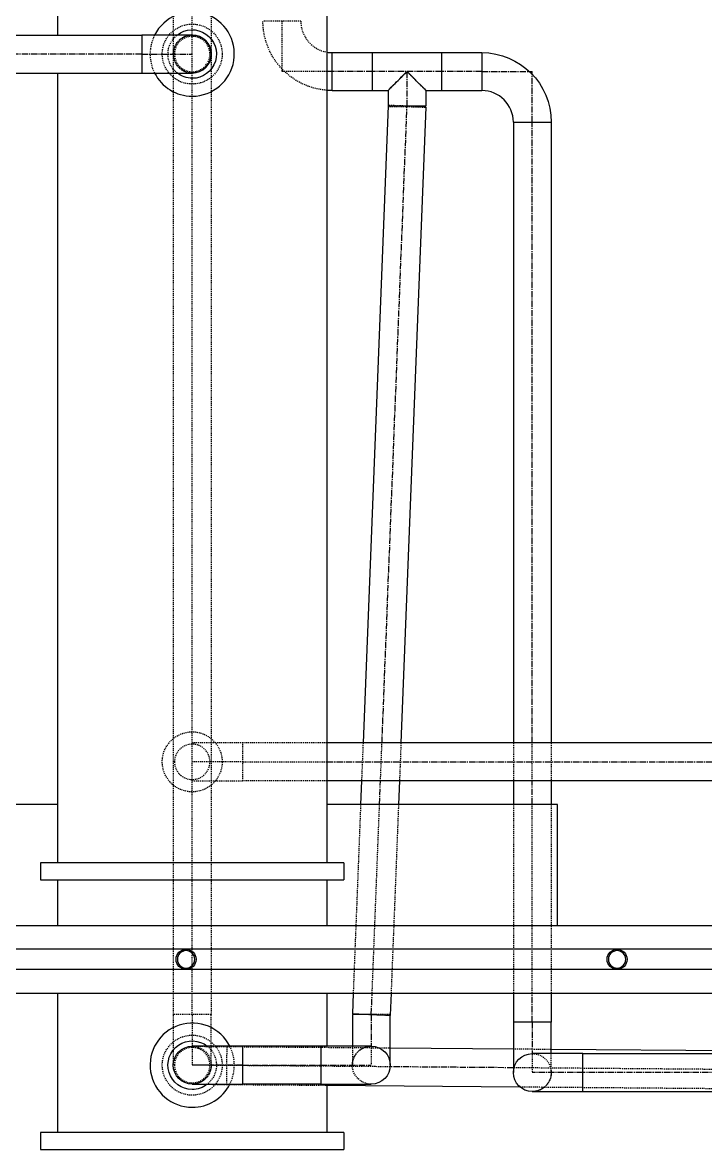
# Model space of a CAD drawing. Header units: inches. Extents: x -253 to 1500, y -183 to 1800.
# Drawn here: x 5.8 to 86.9, y -22.6 to 111.2 of the extents above; entities that cross this region are included whole.
import ezdxf

# ---------------------------------------------------------------- set-up
doc = ezdxf.new("R2010")
doc.units = ezdxf.units.IN
doc.header["$MEASUREMENT"] = 0
doc.linetypes.add('CENTER2', pattern=[1.125, 0.75, -0.125, 0.125, -0.125])
doc.linetypes.add('HIDDEN2', pattern=[0.1875, 0.125, -0.0625])
for name, color, linetype in [('Top (Plan) View-CENTER', 1, 'CENTER2'), ('Top (Plan) View-EQUIP', 3, 'Continuous'), ('Top (Plan) View-HIDDEN', 7, 'HIDDEN2'), ('Top (Plan) View-MISC', 7, 'Continuous'), ('Top (Plan) View-PIPING', 5, 'Continuous'), ('Top (Plan) View-STEEL', 9, 'Continuous')]:
    doc.layers.add(name, color=color, linetype=linetype)

# ---------------------------------------------------------------- blocks, each defined once
blk = doc.blocks.new('*U27')
at = {"layer": 'Top (Plan) View-CENTER'}
for p, q in [((-4.01, 107.44), (-50.84, 107.44)), ((19.92, 107.44), (4.01, 107.44))]:
    blk.add_line(p, q, dxfattribs=at)
at = {"layer": 'Top (Plan) View-HIDDEN'}
for p, q in [((-4.01, 109.69), (4.01, 109.69)), ((4.01, 107.44), (-4.01, 107.44)), ((-4.01, 105.19), (4.01, 105.19))]:
    blk.add_line(p, q, dxfattribs=at)
at = {"layer": 'Top (Plan) View-PIPING', "color": 0, "linetype": 'ByBlock', "lineweight": -2}
for p, q in [((-50.84, 107.44), (-50.84, 109.69)), ((-50.84, 109.69), (-4.01, 109.69)), ((4.01, 109.69), (19.92, 109.69)), ((19.92, 109.69), (19.92, 107.44)), ((-50.84, 105.19), (-50.84, 107.44)), ((19.92, 107.44), (19.92, 105.19)), ((-50.84, 105.19), (-4.01, 105.19)), ((4.01, 105.19), (19.92, 105.19))]:
    blk.add_line(p, q, dxfattribs=at)
blk = doc.blocks.new('*U43')
at = {"layer": 'Top (Plan) View-STEEL', "color": 0, "linetype": 'ByBlock', "lineweight": -2}
for p, q in [((238.81, 1.19), (-34.81, 1.19)), ((240, -1.19), (-36, -1.19))]:
    blk.add_line(p, q, dxfattribs=at)
for centre in [(25.19, 0), (76.38, 0)]:
    blk.add_circle(centre, 1.19, dxfattribs=at)
at = {"layer": 'Top (Plan) View-STEEL', "color": 0, "linetype": 'ByBlock', "lineweight": -2, "extrusion": (0, 0, -1)}
for centre in [(-25.19, 0), (-76.38, 0)]:
    blk.add_circle(centre, 1.03, dxfattribs=at)
blk = doc.blocks.new('*U62')
at = {"layer": 'Top (Plan) View-MISC', "color": 0, "linetype": 'ByBlock', "lineweight": -2}
for p, q in [((-17.46, 18.38), (-17.46, 2)), ((-4.01, 18.38), (-17.46, 18.38)), ((9.92, 18.38), (4.01, 18.38)), ((69.3, 18.38), (41.92, 18.38)), ((69.3, 4.01), (69.3, 18.38))]:
    blk.add_line(p, q, dxfattribs=at)
blk = doc.blocks.new('*U66')
at = {"layer": 'Top (Plan) View-STEEL', "color": 0, "linetype": 'ByBlock', "lineweight": -2}
for p, q in [((-5.95, 4.01), (196.89, 4.01)), ((-5.95, -4.01), (192.79, -4.01))]:
    blk.add_line(p, q, dxfattribs=at)
blk = doc.blocks.new('*U85')
at = {"layer": 'Top (Plan) View-EQUIP', "color": 0, "linetype": 'ByBlock', "lineweight": -2}
for p, q in [((9.92, 131.44), (9.92, 109.69)), ((41.92, 131.44), (41.92, 11.44)), ((9.92, 105.19), (9.92, 11.44)), ((43.92, 11.44), (7.92, 11.44)), ((7.92, 11.44), (7.92, 9.44)), ((43.92, 11.44), (43.92, 9.44)), ((7.92, 9.44), (43.92, 9.44)), ((9.92, 9.44), (9.92, 4.01)), ((41.92, 9.44), (41.92, 4.01)), ((9.92, -4.01), (9.92, -20.56)), ((41.92, -4.01), (41.92, -10.31)), ((41.92, -14.81), (41.92, -20.56)), ((43.92, -20.56), (7.92, -20.56)), ((7.92, -20.56), (7.92, -22.56)), ((43.92, -20.56), (43.92, -22.56)), ((7.92, -22.56), (43.92, -22.56))]:
    blk.add_line(p, q, dxfattribs=at)
blk = doc.blocks.new('*U86')
at = {"layer": 'Top (Plan) View-CENTER'}
blk.add_line((19.92, 107.44), (25.92, 107.44), dxfattribs=at)
at = {"layer": 'Top (Plan) View-HIDDEN', "extrusion": (0, 0, -1)}
for start, end in [(0, 90), (270, 0)]:
    blk.add_arc((-25.92, 107.44), 2.25, start, end, dxfattribs=at)
at = {"layer": 'Top (Plan) View-PIPING', "color": 0, "linetype": 'ByBlock', "lineweight": -2}
for p, q in [((19.92, 109.69), (19.92, 105.19)), ((25.92, 109.69), (19.92, 109.69)), ((19.92, 105.19), (25.92, 105.19))]:
    blk.add_line(p, q, dxfattribs=at)
at = {"layer": 'Top (Plan) View-PIPING', "color": 0, "linetype": 'ByBlock', "lineweight": -2, "extrusion": (0, 0, -1)}
blk.add_arc((-25.92, 107.44), 2.25, 90, 270, dxfattribs=at)
blk = doc.blocks.new('*U87')
at = {"layer": 'Top (Plan) View-HIDDEN', "extrusion": (0, 0, -1)}
blk.add_arc((-25.92, -12.56), 2.88, 128.5, 231.5, dxfattribs=at)
at = {"layer": 'Top (Plan) View-HIDDEN'}
blk.add_arc((25.92, -12.56), 5, 333.2563, 26.7437, dxfattribs=at)
at = {"layer": 'Top (Plan) View-PIPING', "color": 0, "linetype": 'ByBlock', "lineweight": -2}
for start, end in [(26.7437, 270), (270, 333.2563)]:
    blk.add_arc((25.92, -12.56), 5, start, end, dxfattribs=at)
at = {"layer": 'Top (Plan) View-PIPING', "color": 0, "linetype": 'ByBlock', "lineweight": -2, "extrusion": (0, 0, -1)}
for start, end in [(270, 128.5), (231.5, 270)]:
    blk.add_arc((-25.92, -12.56), 2.88, start, end, dxfattribs=at)
blk = doc.blocks.new('*U88')
at = {"layer": 'Top (Plan) View-HIDDEN'}
for radius, start, end in [(5, 153.2563, 206.7437), (2.25, 90, 270)]:
    blk.add_arc((25.92, 107.44), radius, start, end, dxfattribs=at)
at = {"layer": 'Top (Plan) View-HIDDEN', "extrusion": (0, 0, -1)}
blk.add_arc((-25.92, 107.44), 2.88, 308.5, 51.5, dxfattribs=at)
at = {"layer": 'Top (Plan) View-PIPING', "color": 0, "linetype": 'ByBlock', "lineweight": -2}
for radius, start, end in [(5, 270, 153.2563), (2.25, 270, 90), (5, 206.7437, 270)]:
    blk.add_arc((25.92, 107.44), radius, start, end, dxfattribs=at)
at = {"layer": 'Top (Plan) View-PIPING', "color": 0, "linetype": 'ByBlock', "lineweight": -2, "extrusion": (0, 0, -1)}
for radius, start, end in [(2.88, 51.5, 270), (2.87, 270, 308.5)]:
    blk.add_arc((-25.92, 107.44), radius, start, end, dxfattribs=at)
blk = doc.blocks.new('*U89')
at = {"layer": 'Top (Plan) View-HIDDEN'}
blk.add_circle((25.92, -12.56), 3.56, dxfattribs=at)
at = {"layer": 'Top (Plan) View-HIDDEN', "extrusion": (0, 0, -1)}
blk.add_circle((-25.92, -12.56), 2.1, dxfattribs=at)
blk = doc.blocks.new('*U90')
at = {"layer": 'Top (Plan) View-HIDDEN'}
blk.add_circle((25.92, 23.44), 3.56, dxfattribs=at)
at = {"layer": 'Top (Plan) View-HIDDEN', "extrusion": (0, 0, -1)}
blk.add_circle((-25.92, 23.44), 2.1, dxfattribs=at)
blk = doc.blocks.new('*U91')
at = {"layer": 'Top (Plan) View-HIDDEN'}
blk.add_circle((25.92, 107.44), 3.56, dxfattribs=at)
at = {"layer": 'Top (Plan) View-HIDDEN', "extrusion": (0, 0, -1)}
blk.add_circle((-25.92, 107.44), 2.1, dxfattribs=at)
blk = doc.blocks.new('*U92')
at = {"layer": 'Top (Plan) View-HIDDEN'}
for p, q in [((25.92, -6.56), (23.67, -6.56)), ((23.67, -6.56), (23.67, -12.56)), ((28.17, -6.56), (25.92, -6.56)), ((25.92, -6.56), (25.92, -12.56)), ((28.17, -12.56), (28.17, -6.56))]:
    blk.add_line(p, q, dxfattribs=at)
blk = doc.blocks.new('*U93')
at = {"layer": 'Top (Plan) View-HIDDEN', "extrusion": (0, 0, -1)}
blk.add_arc((-25.92, -12.56), 2.25, 90, 270, dxfattribs=at)
at = {"layer": 'Top (Plan) View-PIPING', "color": 0, "linetype": 'ByBlock', "lineweight": -2, "extrusion": (0, 0, -1)}
blk.add_arc((-25.92, -12.56), 2.25, 270, 90, dxfattribs=at)
blk = doc.blocks.new('*U94')
at = {"layer": 'Top (Plan) View-HIDDEN'}
for p, q in [((23.67, 136.23), (23.67, -6.56)), ((25.92, -6.56), (25.92, 136.31)), ((28.17, 136.23), (28.17, -6.56)), ((25.92, -6.56), (23.67, -6.56)), ((28.17, -6.56), (25.92, -6.56))]:
    blk.add_line(p, q, dxfattribs=at)
blk = doc.blocks.new('*U95')
at = {"layer": 'Top (Plan) View-CENTER'}
blk.add_line((31.92, -12.56), (25.92, -12.56), dxfattribs=at)
at = {"layer": 'Top (Plan) View-HIDDEN', "extrusion": (0, 0, -1)}
for start, end in [(90, 180), (180, 270)]:
    blk.add_arc((-25.92, -12.56), 2.25, start, end, dxfattribs=at)
at = {"layer": 'Top (Plan) View-PIPING', "color": 0, "linetype": 'ByBlock', "lineweight": -2}
for p, q in [((31.92, -10.31), (25.92, -10.31)), ((31.92, -14.81), (31.92, -10.31)), ((25.92, -14.81), (31.92, -14.81))]:
    blk.add_line(p, q, dxfattribs=at)
at = {"layer": 'Top (Plan) View-PIPING', "color": 0, "linetype": 'ByBlock', "lineweight": -2, "extrusion": (0, 0, -1)}
blk.add_arc((-25.92, -12.56), 2.25, 270, 90, dxfattribs=at)
blk = doc.blocks.new('*U97')
at = {"layer": 'Top (Plan) View-HIDDEN'}
for p, q in [((25.94, -10.31), (30.06, -10.35)), ((30.02, -14.85), (30.06, -10.35)), ((30.04, -12.6), (25.92, -12.56)), ((25.9, -14.81), (30.02, -14.85))]:
    blk.add_line(p, q, dxfattribs=at)
blk = doc.blocks.new('*U98')
at = {"layer": 'Top (Plan) View-HIDDEN'}
for p, q in [((31.92, 25.69), (25.92, 25.69)), ((31.92, 23.44), (31.92, 25.69)), ((31.92, 23.44), (25.92, 23.44)), ((31.92, 21.19), (31.92, 23.44)), ((25.92, 21.19), (31.92, 21.19))]:
    blk.add_line(p, q, dxfattribs=at)
blk = doc.blocks.new('*U99')
at = {"layer": 'Top (Plan) View-CENTER'}
blk.add_line((64.06, -12.87), (49.43, -12.75), dxfattribs=at)
at = {"layer": 'Top (Plan) View-HIDDEN'}
for p, q in [((30.04, -12.6), (30.06, -10.35)), ((30.06, -10.35), (49.44, -10.5)), ((64.06, -10.62), (68.56, -10.66)), ((117.73, -11.06), (127.75, -11.14)), ((127.75, -11.14), (127.73, -13.39)), ((30.02, -14.85), (30.04, -12.6)), ((49.43, -12.75), (30.04, -12.6)), ((127.73, -13.39), (64.06, -12.87)), ((127.73, -13.39), (127.72, -15.64)), ((30.02, -14.85), (41.92, -14.94)), ((64.83, -15.13), (127.72, -15.64))]:
    blk.add_line(p, q, dxfattribs=at)
at = {"layer": 'Top (Plan) View-PIPING', "color": 0, "linetype": 'ByBlock', "lineweight": -2}
for p, q in [((49.44, -10.5), (64.06, -10.62)), ((68.56, -10.66), (117.73, -11.06)), ((41.92, -14.94), (64.83, -15.13))]:
    blk.add_line(p, q, dxfattribs=at)
blk = doc.blocks.new('*U101')
at = {"layer": 'Top (Plan) View-CENTER'}
blk.add_line((31.92, -12.56), (41.19, -12.56), dxfattribs=at)
at = {"layer": 'Top (Plan) View-PIPING', "color": 0, "linetype": 'ByBlock', "lineweight": -2}
for p, q in [((31.92, -12.56), (31.92, -10.31)), ((41.19, -10.31), (31.92, -10.31)), ((41.19, -10.31), (41.19, -12.56)), ((31.92, -14.81), (31.92, -12.56)), ((41.19, -12.56), (41.19, -14.81)), ((41.19, -14.81), (31.92, -14.81))]:
    blk.add_line(p, q, dxfattribs=at)
blk = doc.blocks.new('*U102')
at = {"layer": 'Top (Plan) View-CENTER'}
blk.add_line((41.92, 23.44), (117.73, 23.44), dxfattribs=at)
at = {"layer": 'Top (Plan) View-HIDDEN'}
for p, q in [((31.92, 23.44), (31.92, 25.69)), ((41.92, 25.69), (31.92, 25.69)), ((129.61, 25.69), (117.73, 25.69)), ((129.61, 25.69), (129.61, 23.44)), ((31.92, 21.19), (31.92, 23.44)), ((31.92, 23.44), (41.92, 23.44)), ((117.73, 23.44), (129.61, 23.44)), ((129.61, 23.44), (129.61, 21.19)), ((41.92, 21.19), (31.92, 21.19)), ((129.61, 21.19), (117.73, 21.19))]:
    blk.add_line(p, q, dxfattribs=at)
at = {"layer": 'Top (Plan) View-PIPING', "color": 0, "linetype": 'ByBlock', "lineweight": -2}
for p, q in [((117.73, 25.69), (41.92, 25.69)), ((117.73, 21.19), (41.92, 21.19))]:
    blk.add_line(p, q, dxfattribs=at)
blk = doc.blocks.new('*U104')
at = {"layer": 'Top (Plan) View-CENTER'}
blk.add_line((42.56, 105.36), (41.92, 105.36), dxfattribs=at)
at = {"layer": 'Top (Plan) View-HIDDEN'}
for p, q in [((38.81, 111.36), (34.31, 111.36)), ((36.56, 111.36), (36.56, 105.36)), ((41.92, 105.36), (36.56, 105.36))]:
    blk.add_line(p, q, dxfattribs=at)
at = {"layer": 'Top (Plan) View-HIDDEN', "extrusion": (0, 0, -1)}
blk.add_arc((-42.56, 111.36), 8.25, 274.4208, 360, dxfattribs=at)
at = {"layer": 'Top (Plan) View-HIDDEN'}
blk.add_arc((42.56, 111.36), 3.75, 180, 260.2367, dxfattribs=at)
at = {"layer": 'Top (Plan) View-PIPING', "color": 0, "linetype": 'ByBlock', "lineweight": -2}
blk.add_line((42.56, 103.11), (42.56, 107.61), dxfattribs=at)
blk.add_arc((42.56, 111.36), 3.75, 260.2367, 270, dxfattribs=at)
at = {"layer": 'Top (Plan) View-PIPING', "color": 0, "linetype": 'ByBlock', "lineweight": -2, "extrusion": (0, 0, -1)}
blk.add_arc((-42.56, 111.36), 8.25, 270, 274.4208, dxfattribs=at)
blk = doc.blocks.new('*U106')
at = {"layer": 'Top (Plan) View-CENTER'}
blk.add_line((41.19, -12.56), (47.19, -12.56), dxfattribs=at)
at = {"layer": 'Top (Plan) View-HIDDEN', "extrusion": (0, 0, -1)}
for start, end in [(0, 90), (270, 0)]:
    blk.add_arc((-47.19, -12.56), 2.25, start, end, dxfattribs=at)
at = {"layer": 'Top (Plan) View-PIPING', "color": 0, "linetype": 'ByBlock', "lineweight": -2}
for p, q in [((41.19, -10.31), (41.19, -14.81)), ((47.19, -10.31), (41.19, -10.31)), ((41.19, -14.81), (47.19, -14.81))]:
    blk.add_line(p, q, dxfattribs=at)
at = {"layer": 'Top (Plan) View-PIPING', "color": 0, "linetype": 'ByBlock', "lineweight": -2, "extrusion": (0, -9.73124e-48, -1)}
blk.add_arc((-47.19, -12.56), 2.25, 90, 270, dxfattribs=at)
blk = doc.blocks.new('*U107')
at = {"layer": 'Top (Plan) View-CENTER'}
blk.add_line((47.31, 105.36), (42.56, 105.36), dxfattribs=at)
at = {"layer": 'Top (Plan) View-PIPING', "color": 0, "linetype": 'ByBlock', "lineweight": -2}
for p, q in [((42.56, 105.36), (42.56, 107.61)), ((42.56, 107.61), (47.31, 107.61)), ((47.31, 107.61), (47.31, 105.36)), ((42.56, 103.11), (42.56, 105.36)), ((47.31, 105.36), (47.31, 103.11)), ((42.56, 103.11), (47.31, 103.11))]:
    blk.add_line(p, q, dxfattribs=at)
blk = doc.blocks.new('*U108')
at = {"layer": 'Top (Plan) View-CENTER'}
blk.add_line((47.19, -6.56), (47.19, -10.31), dxfattribs=at)
at = {"layer": 'Top (Plan) View-HIDDEN'}
for p, q in [((49.44, -6.56), (47.74, -6.56)), ((49.44, -6.61), (49.44, -6.56)), ((44.94, -10.31), (44.94, -12.56)), ((47.19, -10.31), (47.19, -12.56))]:
    blk.add_line(p, q, dxfattribs=at)
at = {"layer": 'Top (Plan) View-PIPING', "color": 0, "linetype": 'ByBlock', "lineweight": -2}
for p, q in [((47.19, -6.56), (44.94, -6.56)), ((44.94, -6.56), (44.94, -10.31)), ((47.74, -6.56), (47.19, -6.56)), ((49.44, -12.56), (49.44, -6.61))]:
    blk.add_line(p, q, dxfattribs=at)
blk = doc.blocks.new('*U109')
at = {"layer": 'Top (Plan) View-HIDDEN', "extrusion": (0, 0, -1)}
blk.add_arc((-47.19, -12.56), 2.25, 270, 90, dxfattribs=at)
at = {"layer": 'Top (Plan) View-PIPING', "color": 0, "linetype": 'ByBlock', "lineweight": -2, "extrusion": (0, 0, -1)}
blk.add_arc((-47.19, -12.56), 2.25, 90, 270, dxfattribs=at)
blk = doc.blocks.new('*U110')
at = {"layer": 'Top (Plan) View-CENTER'}
for p, q in [((48.46, 25.69), (51.43, 101.24)), ((48.17, 18.38), (48.28, 21.19)), ((47.19, -6.56), (47.29, -4.01))]:
    blk.add_line(p, q, dxfattribs=at)
at = {"layer": 'Top (Plan) View-HIDDEN'}
for p, q in [((49.19, 101.33), (49.18, 101.29)), ((46.21, 25.69), (46.03, 21.19)), ((48.28, 21.19), (48.46, 25.69)), ((50.71, 25.69), (50.54, 21.19)), ((45.92, 18.38), (45.04, -4.01)), ((47.29, -4.01), (48.17, 18.38)), ((50.42, 18.38), (49.54, -4.01)), ((49.44, -6.61), (49.44, -6.65))]:
    blk.add_line(p, q, dxfattribs=at)
for start_param, end_param in [(1.570796, 6.283185), (1.557822, 1.570796)]:
    blk.add_ellipse((51.43, 101.24), major_axis=(2.25, -0.09), ratio=0.009962, start_param=start_param, end_param=end_param, dxfattribs=at)
at = {"layer": 'Top (Plan) View-HIDDEN', "extrusion": (0, 0, -1)}
blk.add_ellipse((47.19, -6.56), major_axis=(-2.25, 0.09), ratio=0.009962, start_param=1.818737, end_param=4.96033, dxfattribs=at)
at = {"layer": 'Top (Plan) View-PIPING', "color": 0, "linetype": 'ByBlock', "lineweight": -2}
for p, q in [((49.18, 101.29), (46.21, 25.69)), ((53.68, 101.15), (50.71, 25.69)), ((46.03, 21.19), (45.92, 18.38)), ((50.54, 21.19), (50.42, 18.38)), ((45.04, -4.01), (44.94, -6.48)), ((49.54, -4.01), (49.44, -6.61))]:
    blk.add_line(p, q, dxfattribs=at)
blk.add_ellipse((51.43, 101.24), major_axis=(2.25, -0.09), ratio=0.009962, start_param=0, end_param=1.557822, dxfattribs=at)
at = {"layer": 'Top (Plan) View-PIPING', "color": 0, "linetype": 'ByBlock', "lineweight": -2, "extrusion": (0, 0, -1)}
for start_param, end_param in [(4.96033, 7.853982), (1.570796, 1.818737)]:
    blk.add_ellipse((47.19, -6.56), major_axis=(-2.25, 0.09), ratio=0.009962, start_param=start_param, end_param=end_param, dxfattribs=at)
blk = doc.blocks.new('*U111')
at = {"layer": 'Top (Plan) View-CENTER'}
for p, q in [((55.55, 105.36), (47.31, 105.36)), ((51.43, 101.26), (51.43, 105.36))]:
    blk.add_line(p, q, dxfattribs=at)
at = {"layer": 'Top (Plan) View-HIDDEN'}
for p, q in [((49.18, 103.11), (49.18, 103.11)), ((53.68, 103.11), (53.68, 103.11)), ((49.18, 101.29), (49.18, 101.24)), ((51.43, 101.24), (51.43, 101.26))]:
    blk.add_line(p, q, dxfattribs=at)
at = {"layer": 'Top (Plan) View-HIDDEN', "extrusion": (0, 0, -1)}
for major_axis, start_param, end_param in [((-2.25, -2.25), -1.566074, 0.004722), ((-2.25, 2.25), 3.13687, 4.707667)]:
    blk.add_ellipse((51.43, 105.36), major_axis=major_axis, ratio=0.004722, start_param=start_param, end_param=end_param, dxfattribs=at)
at = {"layer": 'Top (Plan) View-HIDDEN'}
for start_param, end_param in [(1.55744, 3.141593), (3.141593, 5.170692)]:
    blk.add_ellipse((51.43, 101.24), major_axis=(2.25, 0), ratio=0.009445, start_param=start_param, end_param=end_param, dxfattribs=at)
at = {"layer": 'Top (Plan) View-PIPING', "color": 0, "linetype": 'ByBlock', "lineweight": -2}
for p, q in [((47.31, 107.61), (47.31, 105.38)), ((47.31, 107.61), (55.55, 107.61)), ((55.55, 105.38), (55.55, 107.61)), ((47.31, 105.38), (47.31, 103.11)), ((55.55, 103.11), (55.55, 105.38)), ((47.31, 103.11), (49.18, 103.11)), ((49.18, 103.11), (49.18, 101.29)), ((53.68, 103.11), (53.68, 101.24)), ((53.68, 103.11), (55.55, 103.11))]:
    blk.add_line(p, q, dxfattribs=at)
at = {"layer": 'Top (Plan) View-PIPING', "color": 0, "linetype": 'ByBlock', "lineweight": -2, "extrusion": (0, 0, -1)}
for major_axis, start_param, end_param in [((-2.25, -2.25), 0.004722, 1.575519), ((-2.25, 2.25), 1.566074, 3.13687)]:
    blk.add_ellipse((51.43, 105.36), major_axis=major_axis, ratio=0.004722, start_param=start_param, end_param=end_param, dxfattribs=at)
at = {"layer": 'Top (Plan) View-PIPING', "color": 0, "linetype": 'ByBlock', "lineweight": -2}
blk.add_ellipse((51.43, 101.24), major_axis=(2.25, 0), ratio=0.009445, start_param=5.170692, end_param=7.840626, dxfattribs=at)
blk = doc.blocks.new('*U112')
at = {"layer": 'Top (Plan) View-CENTER'}
blk.add_line((60.31, 105.36), (55.55, 105.36), dxfattribs=at)
at = {"layer": 'Top (Plan) View-PIPING', "color": 0, "linetype": 'ByBlock', "lineweight": -2}
for p, q in [((55.55, 105.36), (55.55, 107.61)), ((55.55, 107.61), (60.31, 107.61)), ((60.31, 107.61), (60.31, 105.36)), ((55.55, 103.11), (55.55, 105.36)), ((60.31, 105.36), (60.31, 103.11)), ((55.55, 103.11), (60.31, 103.11))]:
    blk.add_line(p, q, dxfattribs=at)
blk = doc.blocks.new('*U113')
at = {"layer": 'Top (Plan) View-CENTER'}
for p in [(60.31, 105.36), (66.31, 99.36)]:
    blk.add_line(p, (66.31, 105.36), dxfattribs=at)
at = {"layer": 'Top (Plan) View-PIPING', "color": 0, "linetype": 'ByBlock', "lineweight": -2}
for p, q in [((60.31, 107.61), (60.31, 103.11)), ((64.06, 99.36), (68.56, 99.36))]:
    blk.add_line(p, q, dxfattribs=at)
at = {"layer": 'Top (Plan) View-PIPING', "color": 0, "linetype": 'ByBlock', "lineweight": -2, "extrusion": (0, 0, -1)}
blk.add_arc((-60.31, 99.36), 8.25, 90, 180, dxfattribs=at)
at = {"layer": 'Top (Plan) View-PIPING', "color": 0, "linetype": 'ByBlock', "lineweight": -2}
blk.add_arc((60.31, 99.36), 3.75, 0, 90, dxfattribs=at)
blk = doc.blocks.new('*U114')
at = {"layer": 'Top (Plan) View-CENTER'}
blk.add_line((72.31, -13.44), (66.31, -13.44), dxfattribs=at)
at = {"layer": 'Top (Plan) View-HIDDEN', "extrusion": (0, 0, -1)}
for start, end in [(90, 180), (180, 270)]:
    blk.add_arc((-66.31, -13.44), 2.25, start, end, dxfattribs=at)
at = {"layer": 'Top (Plan) View-PIPING', "color": 0, "linetype": 'ByBlock', "lineweight": -2}
for p, q in [((72.31, -11.19), (66.31, -11.19)), ((72.31, -15.69), (72.31, -11.19)), ((66.31, -15.69), (72.31, -15.69))]:
    blk.add_line(p, q, dxfattribs=at)
at = {"layer": 'Top (Plan) View-PIPING', "color": 0, "linetype": 'ByBlock', "lineweight": -2, "extrusion": (0, 9.73124e-48, -1)}
blk.add_arc((-66.31, -13.44), 2.25, 270, 90, dxfattribs=at)
blk = doc.blocks.new('*U115')
at = {"layer": 'Top (Plan) View-HIDDEN', "extrusion": (0, 0, -1)}
blk.add_arc((-66.31, -13.44), 2.25, 90, 270, dxfattribs=at)
at = {"layer": 'Top (Plan) View-PIPING', "color": 0, "linetype": 'ByBlock', "lineweight": -2, "extrusion": (0, 0, -1)}
blk.add_arc((-66.31, -13.44), 2.25, 270, 90, dxfattribs=at)
blk = doc.blocks.new('*U116')
at = {"layer": 'Top (Plan) View-CENTER'}
blk.add_line((66.31, -7.44), (66.31, -11.19), dxfattribs=at)
at = {"layer": 'Top (Plan) View-HIDDEN'}
for p, q in [((66.31, -11.19), (66.31, -13.44)), ((68.56, -13.44), (68.56, -11.19))]:
    blk.add_line(p, q, dxfattribs=at)
at = {"layer": 'Top (Plan) View-PIPING', "color": 0, "linetype": 'ByBlock', "lineweight": -2}
for p, q in [((66.31, -7.44), (64.06, -7.44)), ((64.06, -7.44), (64.06, -13.44)), ((68.56, -7.44), (66.31, -7.44)), ((68.56, -11.19), (68.56, -7.44))]:
    blk.add_line(p, q, dxfattribs=at)
blk = doc.blocks.new('*U117')
at = {"layer": 'Top (Plan) View-CENTER'}
for p, q in [((66.31, 25.69), (66.31, 99.36)), ((66.31, 18.38), (66.31, 21.19)), ((66.31, -7.44), (66.31, -4.01))]:
    blk.add_line(p, q, dxfattribs=at)
at = {"layer": 'Top (Plan) View-HIDDEN'}
for p, q in [((64.06, 25.69), (64.06, 21.19)), ((66.31, 21.19), (66.31, 25.69)), ((68.56, 25.69), (68.56, 21.19)), ((64.06, 18.38), (64.06, -4.01)), ((66.31, -4.01), (66.31, 18.38)), ((68.56, 18.38), (68.56, -4.01))]:
    blk.add_line(p, q, dxfattribs=at)
at = {"layer": 'Top (Plan) View-PIPING', "color": 0, "linetype": 'ByBlock', "lineweight": -2}
for p, q in [((64.06, 99.36), (66.31, 99.36)), ((64.06, 99.36), (64.06, 25.69)), ((66.31, 99.36), (68.56, 99.36)), ((68.56, 99.36), (68.56, 25.69)), ((64.06, 21.19), (64.06, 18.38)), ((68.56, 21.19), (68.56, 18.38)), ((64.06, -4.01), (64.06, -7.44)), ((68.56, -4.01), (68.56, -7.44)), ((66.31, -7.44), (64.06, -7.44)), ((68.56, -7.44), (66.31, -7.44))]:
    blk.add_line(p, q, dxfattribs=at)
blk = doc.blocks.new('*U118')
at = {"layer": 'Top (Plan) View-CENTER'}
blk.add_line((127.73, -13.44), (72.31, -13.44), dxfattribs=at)
at = {"layer": 'Top (Plan) View-PIPING', "color": 0, "linetype": 'ByBlock', "lineweight": -2}
for p, q in [((72.31, -13.44), (72.31, -11.19)), ((72.31, -11.19), (127.73, -11.19)), ((127.73, -11.19), (127.73, -13.44)), ((72.31, -15.69), (72.31, -13.44)), ((127.73, -13.44), (127.73, -15.69)), ((72.31, -15.69), (127.73, -15.69))]:
    blk.add_line(p, q, dxfattribs=at)

msp = doc.modelspace()

# ---------------------------------------------------------------- block references
at = {"layer": 'Top (Plan) View-EQUIP'}
msp.add_blockref('*U85', (0, 0), dxfattribs=at)
at = {"layer": 'Top (Plan) View-MISC'}
msp.add_blockref('*U62', (0, 0), dxfattribs=at)
at = {"layer": 'Top (Plan) View-PIPING'}
for name in ['*U94', '*U88', '*U104', '*U27', '*U86', '*U91', '*U107', '*U111', '*U112', '*U113', '*U110', '*U117', '*U90', '*U98', '*U102', '*U92', '*U108', '*U87', '*U116', '*U89', '*U93', '*U95', '*U97', '*U99', '*U101', '*U106', '*U109', '*U114', '*U115', '*U118']:
    msp.add_blockref(name, (0, 0), dxfattribs=at)
at = {"layer": 'Top (Plan) View-STEEL'}
for name in ['*U66', '*U43']:
    msp.add_blockref(name, (0, 0), dxfattribs=at)

doc.saveas('drawing.dxf')
